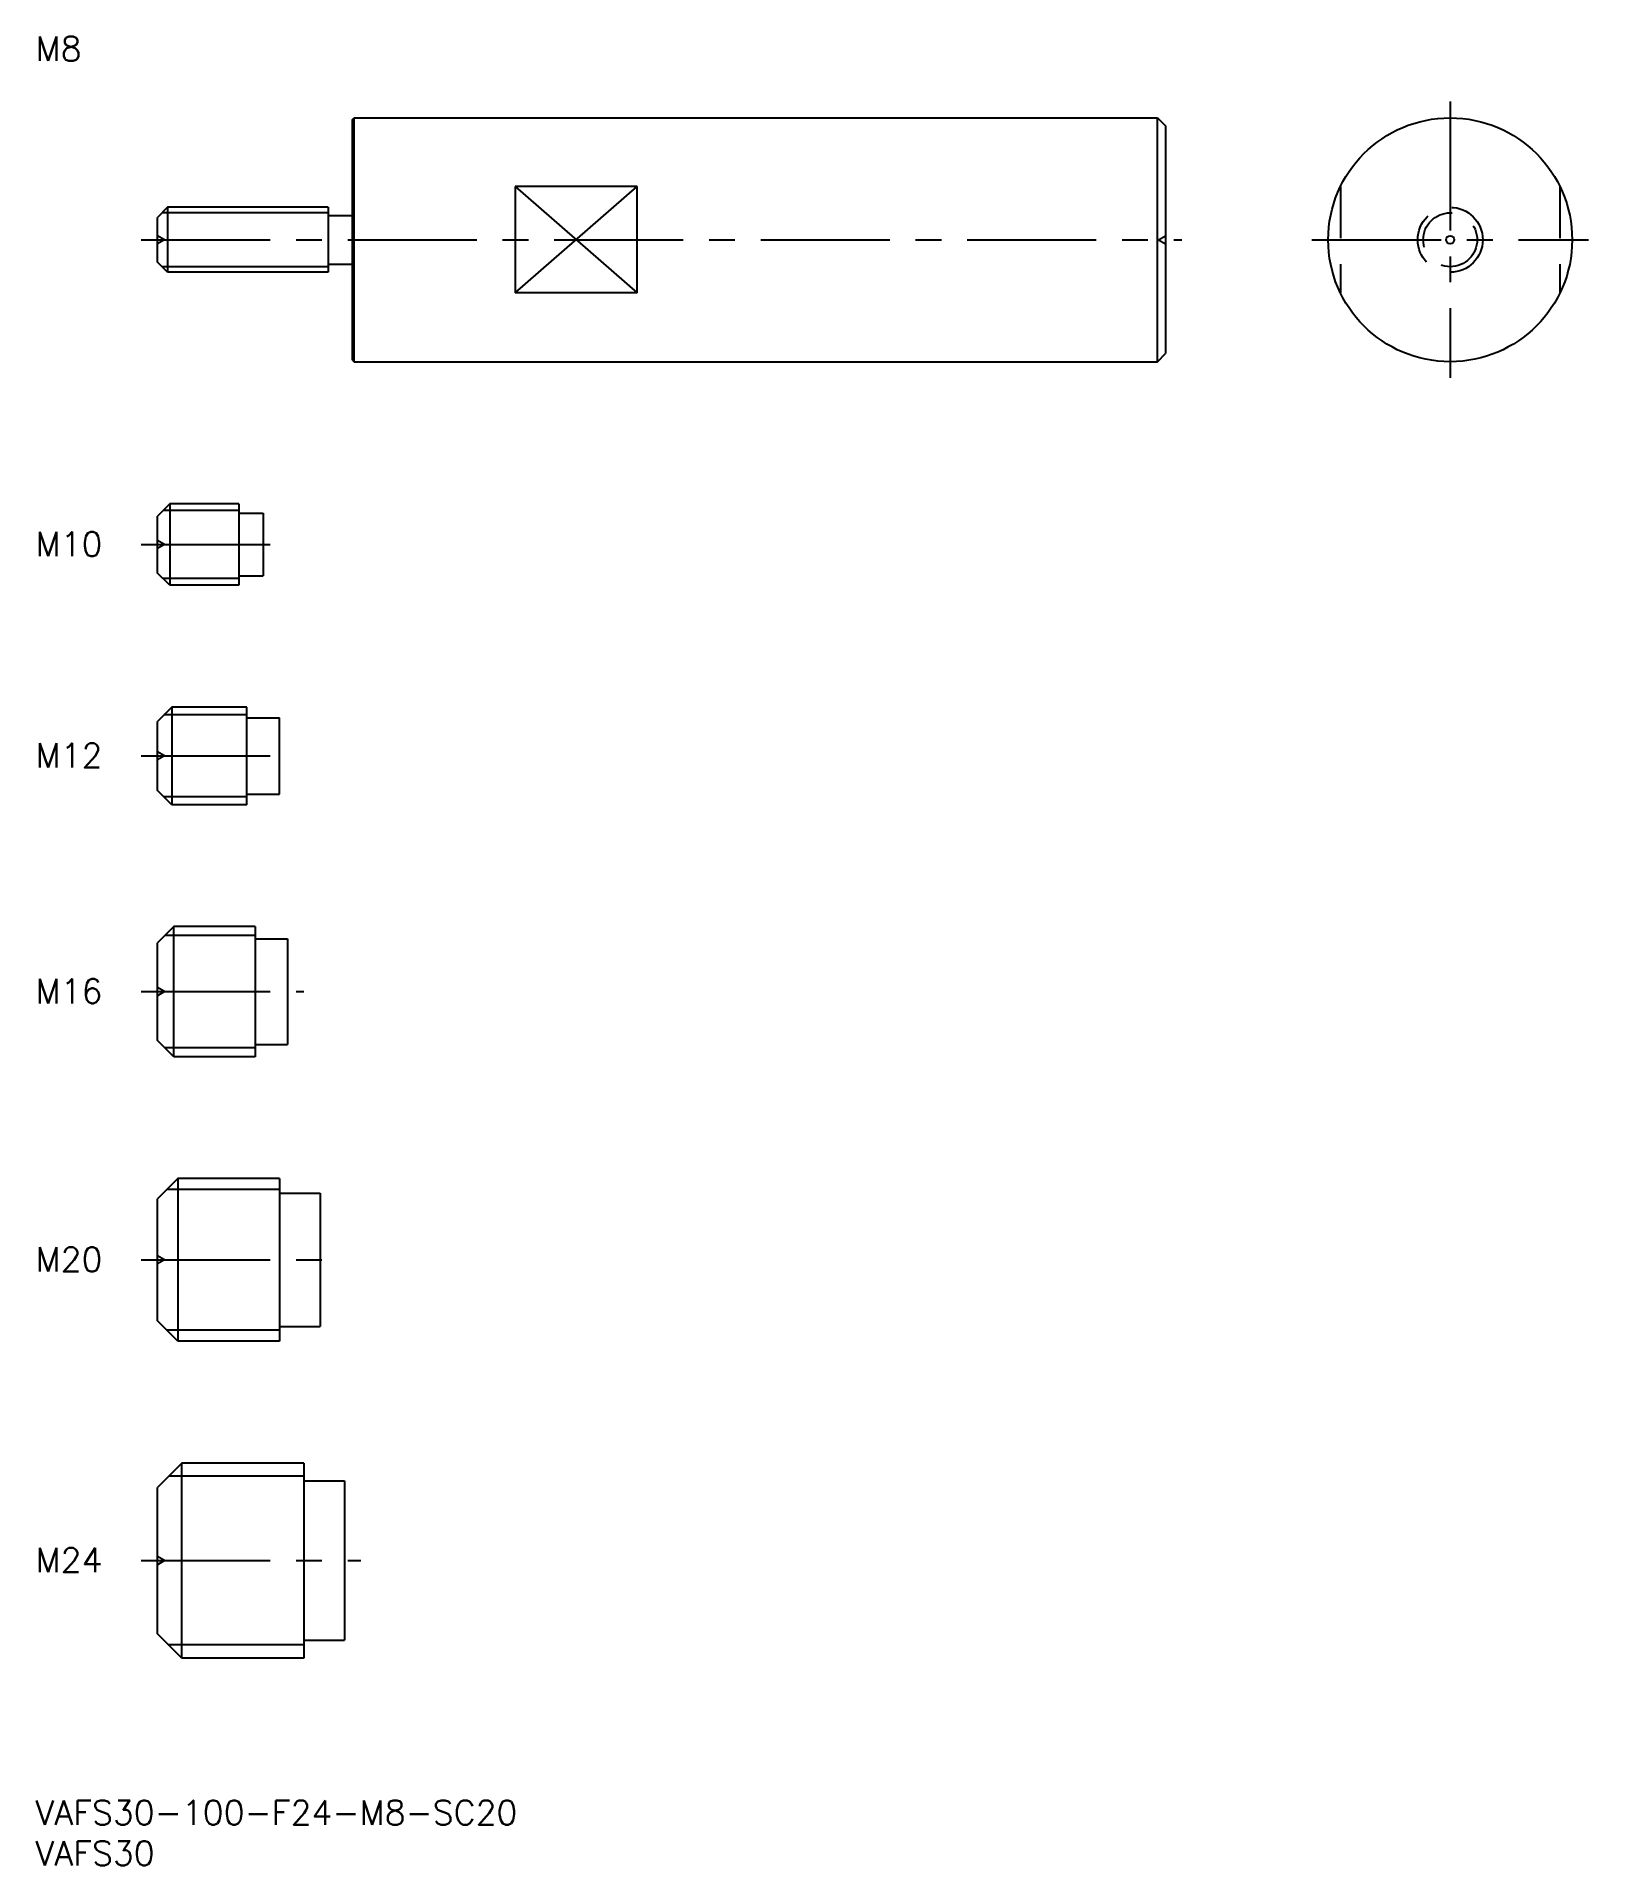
# Model space of a CAD drawing. Extents: x 0 to 191, y -8 to 217.
import ezdxf

# ---------------------------------------------------------------- set-up
doc = ezdxf.new("R2010")
doc.units = 0
doc.header["$LTSCALE"] = 0.5
doc.linetypes.add('CENTER', pattern=[50.8, 31.75, -6.35, 6.35, -6.35])
doc.linetypes.add('DASHED', pattern=[19.05, 12.7, -6.35])
for name, color, linetype in [('MSM_CENTER', 1, 'CENTER'), ('MSM_CONTINUOUS', 7, 'CONTINUOUS'), ('MSM_DASHED', 4, 'DASHED'), ('MSM_NARROW', 5, 'CONTINUOUS'), ('MSM_PART_NUMBER', 7, 'CONTINUOUS')]:
    doc.layers.add(name, color=color, linetype=linetype)
doc.styles.get("Standard").update_dxf_attribs({"font": 'txt.shx', "height": 1, "bigfont": 'bigfont.shx'})

# ---------------------------------------------------------------- blocks, each defined once
blk = doc.blocks.new('*U14')
at = {"layer": 'MSM_PART_NUMBER'}
blk.add_text('VAFS30-100-F24-M8-SC20', height=3, dxfattribs=at).set_placement((0, -3))
blk = doc.blocks.new('*U15')
at = {"layer": 'MSM_PART_NUMBER'}
blk.add_text('VAFS30', height=3, dxfattribs=at).set_placement((0, -8))
blk = doc.blocks.new('*U16')
at = {"layer": 'MSM_PART_NUMBER'}
blk.add_text('M24', height=3, dxfattribs=at).set_placement((0, 28.06))
blk = doc.blocks.new('*U17')
at = {"layer": 'MSM_PART_NUMBER'}
blk.add_text('M20', height=3, dxfattribs=at).set_placement((0, 65.06))
blk = doc.blocks.new('*U18')
at = {"layer": 'MSM_PART_NUMBER'}
blk.add_text('M16', height=3, dxfattribs=at).set_placement((0, 98.06))
blk = doc.blocks.new('*U19')
at = {"layer": 'MSM_PART_NUMBER'}
blk.add_text('M12', height=3, dxfattribs=at).set_placement((0, 127.06))
blk = doc.blocks.new('*U20')
at = {"layer": 'MSM_PART_NUMBER'}
blk.add_text('M10', height=3, dxfattribs=at).set_placement((0, 153.06))
blk = doc.blocks.new('*U21')
at = {"layer": 'MSM_PART_NUMBER'}
blk.add_text('M8', height=3, dxfattribs=at).set_placement((0, 214))

msp = doc.modelspace()

# ---------------------------------------------------------------- linework, layer by layer
at = {"layer": 'MSM_CENTER'}
for p, q in [((174, 209), (174, 175)), ((13, 192), (141, 192)), ((157, 192), (191, 192)), ((13, 154.5), (30, 154.5)), ((13, 128.5), (32, 128.5)), ((13, 99.5), (33, 99.5)), ((13, 66.5), (37, 66.5)), ((13, 29.5), (40, 29.5))]:
    msp.add_line(p, q, dxfattribs=at)
at = {"layer": 'MSM_CONTINUOUS'}
for p, q in [((39, 206.8), (39.2, 207)), ((39.2, 207), (138, 207)), ((39.2, 177), (39.2, 207)), ((138, 207), (139, 206)), ((138, 177), (138, 207)), ((39, 177.2), (39, 206.8)), ((139, 206), (139, 178)), ((74, 198.54), (59, 198.54)), ((59, 198.54), (59, 185.46)), ((74, 185.46), (74, 198.54)), ((16.25, 196), (15, 194.75)), ((36, 196), (16.25, 196)), ((16.25, 196), (16.25, 188)), ((36, 196), (36, 188)), ((15, 189.25), (15, 194.75)), ((36, 195), (39, 195)), ((16.25, 188), (15, 189.25)), ((36, 189), (39, 189)), ((36, 188), (16.25, 188)), ((74, 185.46), (59, 185.46)), ((138, 177), (139, 178)), ((39, 177.2), (39.2, 177)), ((39.2, 177), (138, 177)), ((16.5, 159.5), (15, 158)), ((15, 151), (15, 158)), ((25, 159.5), (16.5, 159.5)), ((16.5, 159.5), (16.5, 149.5)), ((25, 159.5), (25, 149.5)), ((25, 158.35), (28, 158.35)), ((28, 158.35), (28, 150.65)), ((16.5, 149.5), (15, 151)), ((25, 149.5), (16.5, 149.5)), ((25, 150.65), (28, 150.65)), ((16.75, 134.5), (15, 132.75)), ((26, 134.5), (16.75, 134.5)), ((16.75, 134.5), (16.75, 122.5)), ((26, 122.5), (26, 134.5)), ((26, 133.2), (30, 133.2)), ((30, 123.8), (30, 133.2)), ((15, 124.25), (15, 132.75)), ((16.75, 122.5), (15, 124.25)), ((26, 123.8), (30, 123.8)), ((26, 122.5), (16.75, 122.5)), ((17, 107.5), (15, 105.5)), ((27, 107.5), (17, 107.5)), ((17, 91.5), (17, 107.5)), ((27, 107.5), (27, 91.5)), ((27, 106), (31, 106)), ((31, 106), (31, 93)), ((15, 93.5), (15, 105.5)), ((17, 91.5), (15, 93.5)), ((27, 93), (31, 93)), ((27, 91.5), (17, 91.5)), ((17.5, 76.5), (15, 74)), ((30, 76.5), (17.5, 76.5)), ((17.5, 76.5), (17.5, 56.5)), ((30, 76.5), (30, 56.5)), ((30, 74.7), (35, 74.7)), ((35, 74.7), (35, 58.3)), ((15, 59), (15, 74)), ((17.5, 56.5), (15, 59)), ((30, 56.5), (17.5, 56.5)), ((30, 58.3), (35, 58.3)), ((18, 41.5), (15, 38.5)), ((33, 41.5), (18, 41.5)), ((18, 17.5), (18, 41.5)), ((33, 41.5), (33, 17.5)), ((15, 20.5), (15, 38.5)), ((33, 39.3), (38, 39.3)), ((38, 39.3), (38, 19.7)), ((18, 17.5), (15, 20.5)), ((33, 19.7), (38, 19.7)), ((33, 17.5), (18, 17.5))]:
    msp.add_line(p, q, dxfattribs=at)
for radius in [15, 0.5]:
    msp.add_circle((174, 192), radius, dxfattribs=at)
at = {"layer": 'MSM_DASHED'}
for p, q in [((160.5, 198.54), (160.5, 185.46)), ((187.5, 198.54), (187.5, 185.46)), ((15.87, 192), (15, 192.5)), ((15.87, 192), (15, 191.5)), ((138.13, 192), (139, 192.5)), ((138.13, 192), (139, 191.5)), ((15.87, 154.5), (15, 155)), ((15.87, 154.5), (15, 154)), ((15.87, 128.5), (15, 129)), ((15.87, 128.5), (15, 128)), ((15.87, 99.5), (15, 100)), ((15.87, 99.5), (15, 99)), ((15.87, 66.5), (15, 67)), ((15.87, 66.5), (15, 66)), ((15.87, 29.5), (15, 30)), ((15.87, 29.5), (15, 29))]:
    msp.add_line(p, q, dxfattribs=at)
for radius in [4, 3.32]:
    msp.add_circle((174, 192), radius, dxfattribs=at)
at = {"layer": 'MSM_NARROW'}
for p, q in [((59, 198.54), (74, 185.46)), ((59, 185.46), (74, 198.54)), ((36, 195.32), (15.57, 195.32)), ((36, 188.68), (15.57, 188.68)), ((25, 158.69), (15.69, 158.69)), ((25, 150.31), (15.69, 150.31)), ((26, 133.55), (15.8, 133.55)), ((26, 123.45), (15.8, 123.45)), ((27, 106.42), (15.92, 106.42)), ((27, 92.58), (15.92, 92.58)), ((30, 75.15), (16.15, 75.15)), ((30, 57.85), (16.15, 57.85)), ((33, 39.88), (16.38, 39.88)), ((33, 19.12), (16.38, 19.12))]:
    msp.add_line(p, q, dxfattribs=at)

# ---------------------------------------------------------------- block references
at = {"layer": 'MSM_CONTINUOUS'}
for name in ['*U21', '*U20', '*U19', '*U18', '*U17', '*U16', '*U14', '*U15']:
    msp.add_blockref(name, (0, 0), dxfattribs=at)

doc.saveas('drawing.dxf')
